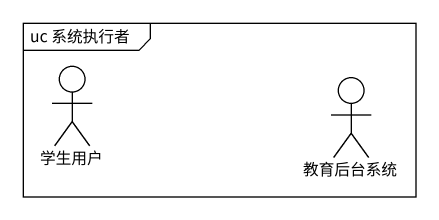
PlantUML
@startuml
mainframe uc 系统执行者
actor 学生用户
actor 教育后台系统
@enduml
